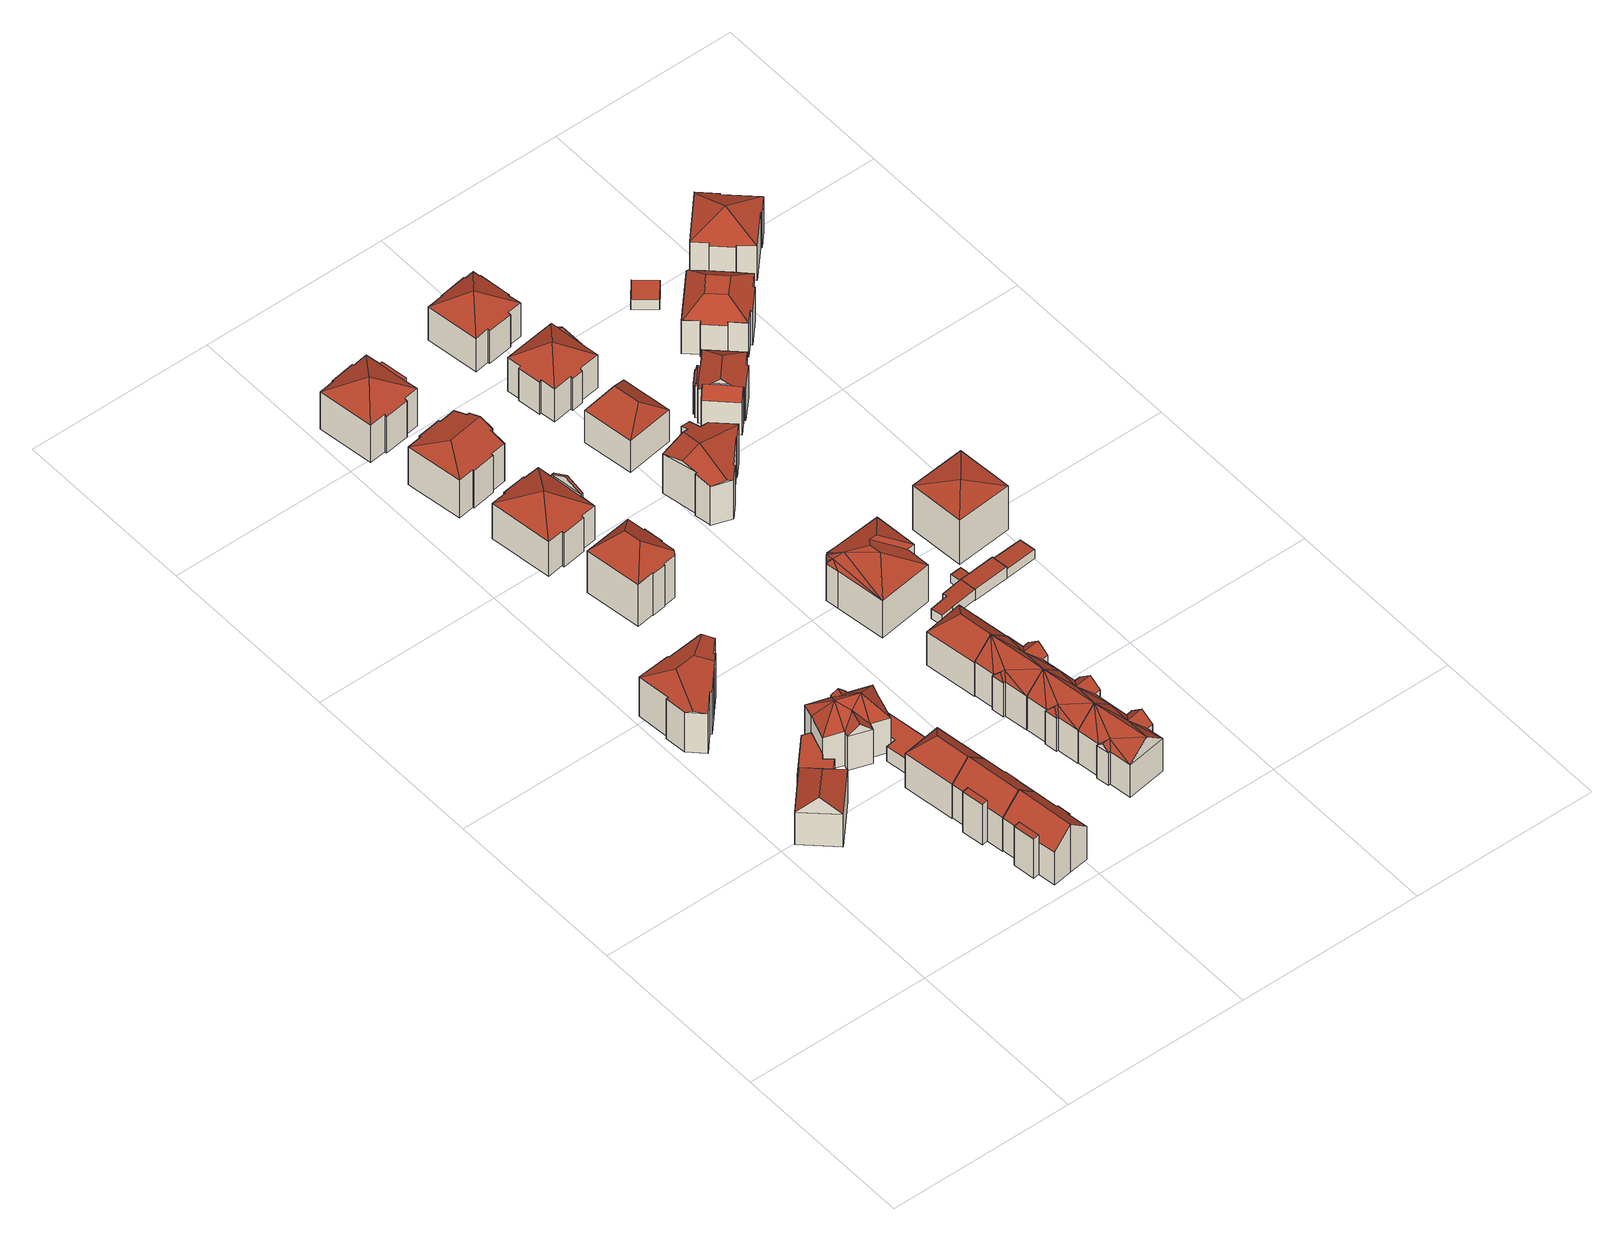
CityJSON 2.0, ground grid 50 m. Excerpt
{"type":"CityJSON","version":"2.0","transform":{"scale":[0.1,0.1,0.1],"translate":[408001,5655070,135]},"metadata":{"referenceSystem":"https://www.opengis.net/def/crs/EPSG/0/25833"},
"CityObjects":{
"building1":{"type":"Building","attributes":{"Dachtyp_tdc":"tdcHipAndGableRoof","Gemeindeschluessel":14612000,"Dachneigung":43.52,"QualitaetDacherkennung":71,"Geometrietyp2DReferenz":"3000","measuredHeight":15.45,"function":"31001_9998","roofType":"5000"},"geometry":[{"type":"Solid","lod":"2","boundaries":[[[[0,1,2,3]],[[1,4,5,2]],[[4,6,7,5]],[[6,0,3,7]],[[4,1,8]],[[0,6,9]],[[1,0,9,8]],[[6,4,8,9]],[[3,2,5,7]]]],"semantics":{"surfaces":[{"type":"WallSurface"},{"type":"RoofSurface"},{"type":"GroundSurface"}],"values":[[0,0,0,0,1,0,1,1,2]]}}]},
"building2":{"type":"Building","attributes":{"Dachtyp_tdc":"tdcPolyFlatRoof","Gemeindeschluessel":14612000,"Dachneigung":0,"QualitaetDacherkennung":68,"Geometrietyp2DReferenz":"3000","measuredHeight":4.93,"function":"31001_9998","roofType":"1000"},"geometry":[{"type":"Solid","lod":"2","boundaries":[[[[10,11,12,13]],[[11,14,15,12]],[[14,16,17,15]],[[16,18,19,17]],[[18,20,21,19]],[[20,22,23,21]],[[22,10,13,23]],[[22,20,18,16,14,11,10]],[[13,12,15,17,19,21,23]]]],"semantics":{"surfaces":[{"type":"WallSurface"},{"type":"RoofSurface"},{"type":"GroundSurface"}],"values":[[0,0,0,0,0,0,0,1,2]]}}]},
"building3":{"type":"Building","attributes":{"Dachtyp_tdc":"tdcFreeFormRoof","Gemeindeschluessel":14612000,"Dachneigung":10.27,"QualitaetDacherkennung":36,"Geometrietyp2DReferenz":"3000","measuredHeight":15.1,"function":"31001_9998","roofType":"5000"},"geometry":[{"type":"Solid","lod":"2","boundaries":[[[[24,25,26,27]],[[25,28,29,26]],[[28,30,31,29]],[[30,32,33,31]],[[32,34,35,33]],[[34,36,37,35]],[[36,38,39,37]],[[38,40,41,39]],[[40,42,43,41]],[[42,44,45,43]],[[44,46,47,45]],[[46,48,49,47]],[[48,50,51,49]],[[50,52,53,51]],[[52,24,27,53]],[[34,32,54,55,56,36]],[[52,50,48,57,58,59]],[[55,54,30,28,25,24,59,58]],[[38,56,55,58,57,46,44,42,40]],[[24,52,59]],[[48,46,57]],[[32,30,54]],[[38,36,56]],[[27,26,29,31,33,35,37,39,41,43,45,47,49,51,53]]]],"semantics":{"surfaces":[{"type":"WallSurface"},{"type":"RoofSurface"},{"type":"GroundSurface"}],"values":[[0,0,0,0,0,0,0,0,0,0,0,0,0,0,0,1,1,1,1,0,0,0,0,2]]}}]},
"building4":{"type":"Building","attributes":{"Gemeindeschluessel":14612000,"Geometrietyp2DReferenz":"3000","function":"31001_9998","roofType":"9999"},"children":["building4-1","building4-2"]},
"building4-1":{"type":"BuildingPart","attributes":{"Dachtyp_tdc":"tdcGableRoof","Dachneigung":42.05,"QualitaetDacherkennung":75,"Geometrietyp2DReferenz":"3000","measuredHeight":15.42,"roofType":"3100"},"parents":["building4"],"geometry":[{"type":"MultiSurface","lod":"2","boundaries":[[[60,61,62,63]],[[61,64,65,62]],[[64,66,67,65]],[[66,68,69,67]],[[68,70,71,69]],[[70,72,73,71]],[[72,74,75,73]],[[74,76,77,75]],[[76,78,79,77]],[[78,80,81,79]],[[80,82,83,81]],[[78,76,74,72,70,68,66,64]],[[64,61,60,82,80,78]],[[63,62,65,67,69,71,73,75,77,79,81,83]]],"semantics":{"surfaces":[{"type":"WallSurface"},{"type":"RoofSurface"},{"type":"GroundSurface"}],"values":[0,0,0,0,0,0,0,0,0,0,0,1,1,2]}}]},
"building4-2":{"type":"BuildingPart","attributes":{"Dachtyp_tdc":"tdcPolyFlatRoof","Dachneigung":7.06,"QualitaetDacherkennung":76,"Geometrietyp2DReferenz":"3000","measuredHeight":12.7,"roofType":"2100"},"parents":["building4"],"geometry":[{"type":"MultiSurface","lod":"2","boundaries":[[[84,85,60,63,86]],[[87,88,89,83,82]],[[88,84,86,89]],[[88,87,85,84]],[[86,63,83,89]]],"semantics":{"surfaces":[{"type":"WallSurface"},{"type":"RoofSurface"},{"type":"GroundSurface"}],"values":[0,0,0,1,2]}}]},
"building5":{"type":"Building","attributes":{"Gemeindeschluessel":14612000,"Geometrietyp2DReferenz":"3000","function":"31001_9998","roofType":"9999"},"children":["building5-1","building5-2"]},
"building5-1":{"type":"BuildingPart","attributes":{"Dachtyp_tdc":"tdcPolyFlatRoof","Dachneigung":6.41,"QualitaetDacherkennung":77,"Geometrietyp2DReferenz":"3000","measuredHeight":13,"roofType":"2100"},"parents":["building5"],"geometry":[{"type":"MultiSurface","lod":"2","boundaries":[[[90,91,92,93,94]],[[91,95,96,92]],[[95,97,98,96]],[[97,99,98]],[[97,95,91,90]],[[93,92,96,98]]],"semantics":{"surfaces":[{"type":"WallSurface"},{"type":"RoofSurface"},{"type":"GroundSurface"}],"values":[0,0,0,0,1,2]}}]},
"building5-2":{"type":"BuildingPart","attributes":{"Dachtyp_tdc":"tdcGableRoof","Dachneigung":42.63,"QualitaetDacherkennung":76,"Geometrietyp2DReferenz":"3000","measuredHeight":15.68,"roofType":"3100"},"parents":["building5"],"geometry":[{"type":"MultiSurface","lod":"2","boundaries":[[[99,100,101,98]],[[100,102,103,101]],[[102,104,105,103]],[[104,106,107,105]],[[106,108,109,107]],[[108,110,111,109]],[[110,112,113,111]],[[112,114,115,113]],[[114,116,117,115]],[[116,61,118,117]],[[61,94,93,118]],[[116,114,112,110,108,106,104,102]],[[102,100,99,94,61,116]],[[98,101,103,105,107,109,111,113,115,117,118,93]]],"semantics":{"surfaces":[{"type":"WallSurface"},{"type":"RoofSurface"},{"type":"GroundSurface"}],"values":[0,0,0,0,0,0,0,0,0,0,0,1,1,2]}}]},
"building6":{"type":"Building","attributes":{"Dachtyp_tdc":"tdcFreeFormRoof","Gemeindeschluessel":14612000,"Dachneigung":44.49,"QualitaetDacherkennung":48,"Geometrietyp2DReferenz":"3000","measuredHeight":15.72,"function":"31001_9998","roofType":"5000"},"geometry":[{"type":"Solid","lod":"2","boundaries":[[[[119,120,121,122]],[[120,123,124,121]],[[123,125,126,124]],[[125,127,128,126]],[[127,129,130,128]],[[129,131,132,130]],[[131,133,134,132]],[[133,135,136,134]],[[135,137,138,136]],[[137,139,140,138]],[[135,133,141,142]],[[141,131,129,142]],[[143,129,127]],[[143,142,129]],[[144,142,143]],[[144,135,142]],[[135,144,137]],[[127,125,123,143]],[[120,143,123]],[[145,143,120]],[[146,143,145]],[[146,144,143]],[[144,146,147]],[[148,145,120,119]],[[145,148,149,146]],[[139,144,147]],[[144,139,137]],[[131,141,133]],[[149,148,119]],[[140,150,151,152,122,121,124,126,128,130,132,134,136,138]],[[139,147,150,140]],[[147,146,151,150]],[[146,149,152,151]],[[149,119,122,152]]]],"semantics":{"surfaces":[{"type":"WallSurface"},{"type":"RoofSurface"},{"type":"GroundSurface"}],"values":[[0,0,0,0,0,0,0,0,0,0,1,1,1,1,1,1,1,1,1,1,1,1,1,1,1,1,1,0,0,2,0,0,0,0]]}}]},
"building7":{"type":"Building","attributes":{"Dachtyp_tdc":"tdcHipAndGableRoof","Gemeindeschluessel":14612000,"Dachneigung":43.5,"QualitaetDacherkennung":84,"Geometrietyp2DReferenz":"3000","measuredHeight":15.87,"function":"31001_9998","roofType":"5000"},"geometry":[{"type":"Solid","lod":"2","boundaries":[[[[100,153,154,155]],[[153,156,157,154]],[[156,104,158,157]],[[104,100,155,158]],[[156,153,159]],[[100,104,160]],[[153,100,160,159]],[[104,156,159,160]],[[155,154,157,158]]]],"semantics":{"surfaces":[{"type":"WallSurface"},{"type":"RoofSurface"},{"type":"GroundSurface"}],"values":[[0,0,0,0,1,0,1,1,2]]}}]},
"building8":{"type":"Building","attributes":{"Dachtyp_tdc":"tdcPolyFlatRoof","Gemeindeschluessel":14612000,"Dachneigung":0,"QualitaetDacherkennung":78,"Geometrietyp2DReferenz":"3000","measuredHeight":4.64,"function":"31001_9998","roofType":"1000"},"geometry":[{"type":"Solid","lod":"2","boundaries":[[[[161,162,163,164]],[[162,165,166,163]],[[165,167,168,166]],[[167,169,170,168]],[[169,171,172,170]],[[171,173,174,172]],[[173,161,164,174]],[[173,171,169,167,165,162,161]],[[164,163,166,168,170,172,174]]]],"semantics":{"surfaces":[{"type":"WallSurface"},{"type":"RoofSurface"},{"type":"GroundSurface"}],"values":[[0,0,0,0,0,0,0,1,2]]}}]},
"building9":{"type":"Building","attributes":{"Dachtyp_tdc":"tdcFreeFormRoof","Gemeindeschluessel":14612000,"Dachneigung":37.54,"QualitaetDacherkennung":74,"Geometrietyp2DReferenz":"3000","measuredHeight":18.54,"function":"31001_9998","roofType":"5000"},"geometry":[{"type":"Solid","lod":"2","boundaries":[[[[175,176,177,178]],[[176,179,180,177]],[[179,181,182,180]],[[181,183,184,182]],[[183,185,186,184]],[[185,187,188,186]],[[187,189,190,188]],[[189,191,192,190]],[[191,193,194,192]],[[193,195,196,194]],[[195,197,198,196]],[[197,199,200,198]],[[199,175,178,200]],[[201,202,176,175]],[[203,204,197,195,193,191,189,205]],[[204,203,201,175,199]],[[205,187,185,183,181,179,202,201,203]],[[179,176,202]],[[199,197,204]],[[189,187,205]],[[178,177,180,182,184,186,188,190,192,194,196,198,200]]]],"semantics":{"surfaces":[{"type":"WallSurface"},{"type":"RoofSurface"},{"type":"GroundSurface"}],"values":[[0,0,0,0,0,0,0,0,0,0,0,0,0,1,1,1,1,0,0,0,2]]}}]},
"building10":{"type":"Building","attributes":{"Gemeindeschluessel":14612000,"Geometrietyp2DReferenz":"3000","function":"31001_9998","roofType":"9999"},"children":["building10-1","building10-2"]},
"building10-1":{"type":"BuildingPart","attributes":{"Dachtyp_tdc":"tdcGableRoof","Dachneigung":22.07,"QualitaetDacherkennung":44,"Geometrietyp2DReferenz":"3000","measuredHeight":13.9,"roofType":"3100"},"parents":["building10"],"geometry":[{"type":"MultiSurface","lod":"2","boundaries":[[[206,207,208,209]],[[207,210,211,208]],[[210,212,213,214,211]],[[215,206,209,216,217]],[[206,215,218,219]],[[212,210,207,219,218]],[[206,219,207]],[[212,218,215]],[[209,208,211,214,216]]],"semantics":{"surfaces":[{"type":"WallSurface"},{"type":"RoofSurface"},{"type":"GroundSurface"}],"values":[0,0,0,0,1,1,0,0,2]}}]},
"building10-2":{"type":"BuildingPart","attributes":{"Dachtyp_tdc":"tdcTentRoof","Dachneigung":28.55,"QualitaetDacherkennung":48,"Geometrietyp2DReferenz":"3000","measuredHeight":15.58,"roofType":"3500"},"parents":["building10"],"geometry":[{"type":"MultiSurface","lod":"2","boundaries":[[[213,220,211,214]],[[220,221,222,211]],[[221,223,224,222]],[[223,225,226,224]],[[225,227,228,226]],[[227,229,230,228]],[[229,231,232,230]],[[231,233,234,232]],[[233,235,236,234]],[[235,237,238,236]],[[237,239,240,238]],[[239,241,242,240]],[[241,243,244,242]],[[243,217,216,244]],[[231,229,227,225,223,221,245]],[[233,231,245]],[[243,241,239,237,235,233,245]],[[221,220,213,217,243,245]],[[214,211,222,224,226,228,230,232,234,236,238,240,242,244,216]]],"semantics":{"surfaces":[{"type":"WallSurface"},{"type":"RoofSurface"},{"type":"GroundSurface"}],"values":[0,0,0,0,0,0,0,0,0,0,0,0,0,0,1,1,1,1,2]}}]},
"building11":{"type":"Building","attributes":{"Dachtyp_tdc":"tdcHipAndGableRoof","Gemeindeschluessel":14612000,"Dachneigung":18.45,"QualitaetDacherkennung":46,"Geometrietyp2DReferenz":"3000","measuredHeight":14.76,"function":"31001_9998","roofType":"5000"},"geometry":[{"type":"Solid","lod":"2","boundaries":[[[[246,247,248,249]],[[247,250,251,248]],[[250,252,253,251]],[[252,254,255,253]],[[254,256,257,255]],[[256,258,259,257]],[[258,260,261,259]],[[260,262,263,261]],[[262,264,265,263]],[[264,266,267,265]],[[266,268,269,267]],[[268,270,271,269]],[[270,272,273,271]],[[272,274,275,273]],[[274,276,277,275]],[[276,278,279,277]],[[278,246,249,279]],[[274,272,280]],[[272,270,268,266,264,262,260,258,256,280]],[[256,254,252,250,247,246,278,276,274,280]],[[249,248,251,253,255,257,259,261,263,265,267,269,271,273,275,277,279]]]],"semantics":{"surfaces":[{"type":"WallSurface"},{"type":"RoofSurface"},{"type":"GroundSurface"}],"values":[[0,0,0,0,0,0,0,0,0,0,0,0,0,0,0,0,0,1,1,1,2]]}}]},
"building12":{"type":"Building","attributes":{"Gemeindeschluessel":14612000,"Geometrietyp2DReferenz":"3000","function":"31001_9998","roofType":"9999"},"children":["building12-1","building12-2"]},
"building12-1":{"type":"BuildingPart","attributes":{"Dachtyp_tdc":"tdcPolyFlatRoof","Dachneigung":0,"QualitaetDacherkennung":81,"Geometrietyp2DReferenz":"3000","measuredHeight":12.08,"roofType":"1000"},"parents":["building12"],"geometry":[{"type":"MultiSurface","lod":"2","boundaries":[[[281,282,283,284]],[[285,286,287,288]],[[284,283,286,285]],[[283,282,287,286]],[[282,281,288,287]]],"semantics":{"surfaces":[{"type":"RoofSurface"},{"type":"GroundSurface"},{"type":"WallSurface"}],"values":[0,1,2,2,2]}}]},
"building12-2":{"type":"BuildingPart","attributes":{"Dachtyp_tdc":"tdcTentRoof","Dachneigung":28.91,"QualitaetDacherkennung":78,"Geometrietyp2DReferenz":"3000","measuredHeight":16.2,"roofType":"3500"},"parents":["building12"],"geometry":[{"type":"MultiSurface","lod":"2","boundaries":[[[289,290,291,292]],[[290,293,294,291]],[[293,284,285,294]],[[281,295,296,288]],[[295,297,298,296]],[[297,299,300,298]],[[299,301,302,300]],[[301,303,304,302]],[[303,305,306,304]],[[305,307,308,306]],[[307,309,310,308]],[[309,311,312,310]],[[311,289,292,312]],[[295,281,284,293,313]],[[305,303,301,299,297,295,313]],[[307,305,313]],[[293,290,289,311,309,307,313]],[[292,291,294,285,288,296,298,300,302,304,306,308,310,312]]],"semantics":{"surfaces":[{"type":"WallSurface"},{"type":"RoofSurface"},{"type":"GroundSurface"}],"values":[0,0,0,0,0,0,0,0,0,0,0,0,0,1,1,1,1,2]}}]},
"building13":{"type":"Building","attributes":{"Dachtyp_tdc":"tdcFreeFormRoof","Gemeindeschluessel":14612000,"Dachneigung":40.83,"QualitaetDacherkennung":43,"Geometrietyp2DReferenz":"3000","measuredHeight":15.17,"function":"31001_9998","roofType":"5000"},"geometry":[{"type":"Solid","lod":"2","boundaries":[[[[314,315,316]],[[317,314,316,318]],[[319,320,317]],[[320,319,321]],[[317,322,319]],[[317,323,322]],[[323,317,318]],[[322,323,324]],[[325,326,327]],[[326,319,322]],[[319,326,325]],[[326,324,328]],[[324,326,322]],[[329,326,328,330]],[[329,330,331]],[[326,329,331,327]],[[319,325,321]],[[332,333,334,335,336,337,338,339,340,341,342,343]],[[314,317,320,315]],[[321,325,333,332]],[[325,327,334,333]],[[327,331,335,334]],[[331,330,336,335]],[[330,328,337,336]],[[328,324,338,337]],[[324,323,339,338]],[[323,318,340,339]],[[318,316,341,340]],[[316,315,342,341]],[[315,320,343,342]],[[320,321,332,343]]]],"semantics":{"surfaces":[{"type":"WallSurface"},{"type":"RoofSurface"},{"type":"GroundSurface"}],"values":[[0,1,1,1,1,1,1,0,1,1,1,1,1,1,0,1,0,2,1,0,0,0,0,0,0,0,0,0,0,0,0]]}}]},
"building14":{"type":"Building","attributes":{"Dachtyp_tdc":"tdcFreeFormRoof","Gemeindeschluessel":14612000,"Dachneigung":40.88,"QualitaetDacherkennung":44,"Geometrietyp2DReferenz":"3000","measuredHeight":15.3,"function":"31001_9998","roofType":"5000"},"geometry":[{"type":"Solid","lod":"2","boundaries":[[[[344,345,346,347]],[[345,348,349,346]],[[348,350,351,349]],[[350,352,353,351]],[[352,354,355,353]],[[354,325,356,355]],[[325,321,357,356]],[[321,358,359,357]],[[358,360,361,359]],[[360,362,363,361]],[[362,364,365,363]],[[364,344,347,365]],[[366,367,364,362]],[[366,362,360]],[[367,366,360,358]],[[368,364,367]],[[364,368,344]],[[367,319,368]],[[367,321,319]],[[321,367,358]],[[319,321,325]],[[345,369,348]],[[369,368,319]],[[368,369,345]],[[369,325,354]],[[325,369,319]],[[370,369,354,352]],[[370,352,350]],[[369,370,350,348]],[[368,345,344]],[[347,346,349,351,353,355,356,357,359,361,363,365]]]],"semantics":{"surfaces":[{"type":"WallSurface"},{"type":"RoofSurface"},{"type":"GroundSurface"}],"values":[[0,0,0,0,0,0,0,0,0,0,0,0,1,1,1,1,1,1,1,1,0,1,1,1,1,1,1,0,1,0,2]]}}]},
"building15":{"type":"Building","attributes":{"Dachtyp_tdc":"tdcFreeFormRoof","Gemeindeschluessel":14612000,"Dachneigung":41.27,"QualitaetDacherkennung":49,"Geometrietyp2DReferenz":"3000","measuredHeight":15.55,"function":"31001_9998","roofType":"5000"},"geometry":[{"type":"Solid","lod":"2","boundaries":[[[[371,372,373,374]],[[372,375,376,373]],[[375,377,378,376]],[[377,379,380,378]],[[379,381,382,380]],[[381,345,383,382]],[[345,344,384,383]],[[344,385,386,384]],[[385,387,388,386]],[[387,389,390,388]],[[389,391,392,390]],[[391,371,374,392]],[[393,394,391,389]],[[393,389,387]],[[394,393,387,385]],[[395,391,394]],[[391,395,371]],[[394,368,395]],[[394,344,368]],[[344,394,385]],[[368,344,345]],[[372,396,375]],[[396,395,368]],[[395,396,372]],[[396,345,381]],[[345,396,368]],[[397,396,381,379]],[[397,379,377]],[[396,397,377,375]],[[395,372,371]],[[374,373,376,378,380,382,383,384,386,388,390,392]]]],"semantics":{"surfaces":[{"type":"WallSurface"},{"type":"RoofSurface"},{"type":"GroundSurface"}],"values":[[0,0,0,0,0,0,0,0,0,0,0,0,1,1,1,1,1,1,1,1,0,1,1,1,1,1,1,0,1,0,2]]}}]},
"building16":{"type":"Building","attributes":{"Dachtyp_tdc":"tdcHipAndGableRoof","Gemeindeschluessel":14612000,"Dachneigung":42.43,"QualitaetDacherkennung":81,"Geometrietyp2DReferenz":"3000","measuredHeight":15.73,"function":"31001_9998","roofType":"5000"},"geometry":[{"type":"Solid","lod":"2","boundaries":[[[[398,399,400,401]],[[399,402,403,400]],[[402,404,405,403]],[[404,398,401,405]],[[402,399,406]],[[398,404,407]],[[399,398,407,406]],[[404,402,406,407]],[[401,400,403,405]]]],"semantics":{"surfaces":[{"type":"WallSurface"},{"type":"RoofSurface"},{"type":"GroundSurface"}],"values":[[0,0,0,0,1,0,1,1,2]]}}]},
"building17":{"type":"Building","attributes":{"Dachtyp_tdc":"tdcFreeFormRoof","Gemeindeschluessel":14612000,"Dachneigung":27.6,"QualitaetDacherkennung":82,"Geometrietyp2DReferenz":"3000","measuredHeight":15.91,"function":"31001_9998","roofType":"5000"},"geometry":[{"type":"Solid","lod":"2","boundaries":[[[[408,409,410,411]],[[409,412,413,410]],[[412,414,415,413]],[[414,416,417,415]],[[416,418,419,417]],[[418,420,421,419]],[[420,422,423,421]],[[422,424,425,423]],[[424,426,427,425]],[[426,428,429,427]],[[428,430,431,429]],[[430,432,433,431]],[[432,408,411,433]],[[434,435,436]],[[434,428,435]],[[437,428,434]],[[437,430,428]],[[430,437,432]],[[435,428,426]],[[438,436,435,426,424]],[[439,438,424,422]],[[439,422,420]],[[418,416,440,441,434,436,438,439,420]],[[440,416,414]],[[441,440,414,412]],[[412,434,441]],[[412,437,434]],[[409,437,412]],[[437,409,408]],[[437,408,432]],[[411,410,413,415,417,419,421,423,425,427,429,431,433]]]],"semantics":{"surfaces":[{"type":"WallSurface"},{"type":"RoofSurface"},{"type":"GroundSurface"}],"values":[[0,0,0,0,0,0,0,0,0,0,0,0,0,1,1,1,1,1,1,1,1,1,1,1,1,1,1,1,1,1,2]]}}]},
"building18":{"type":"Building","attributes":{"Dachtyp_tdc":"tdcPolyFlatRoof","Gemeindeschluessel":14612000,"Dachneigung":4.7,"QualitaetDacherkennung":79,"Geometrietyp2DReferenz":"3000","measuredHeight":3.28,"function":"31001_9998","roofType":"2100"},"geometry":[{"type":"Solid","lod":"2","boundaries":[[[[442,443,444,445]],[[443,446,447,444]],[[446,448,449,447]],[[448,450,451,449]],[[450,452,453,451]],[[452,454,455,453]],[[454,442,445,455]],[[454,452,450,448,446,443,442]],[[445,444,447,449,451,453,455]]]],"semantics":{"surfaces":[{"type":"WallSurface"},{"type":"RoofSurface"},{"type":"GroundSurface"}],"values":[[0,0,0,0,0,0,0,1,2]]}}]},
"building19":{"type":"Building","attributes":{"Dachtyp_tdc":"tdcFreeFormRoof","Gemeindeschluessel":14612000,"Dachneigung":21.19,"QualitaetDacherkennung":28,"Geometrietyp2DReferenz":"3000","measuredHeight":15.66,"function":"31001_9998","roofType":"5000"},"geometry":[{"type":"Solid","lod":"2","boundaries":[[[[456,457,458,459]],[[457,460,461,458]],[[460,462,463,461]],[[462,464,465,463]],[[464,466,467,465]],[[466,468,469,467]],[[468,470,471,469]],[[470,472,473,471]],[[472,474,475,473]],[[474,476,477,475]],[[476,478,479,477]],[[478,480,481,479]],[[480,482,483,481]],[[476,474,484,485,486,480,478]],[[486,485,487,482]],[[488,462,460,457,456,489,490,487,485]],[[468,466,464,488,485,484,472,470]],[[482,480,486]],[[490,482,487]],[[474,472,484]],[[464,462,488]],[[483,491,492,459,458,461,463,465,467,469,471,473,475,477,479,481]],[[482,490,491,483]],[[490,489,492,491]],[[489,456,459,492]]]],"semantics":{"surfaces":[{"type":"WallSurface"},{"type":"RoofSurface"},{"type":"GroundSurface"}],"values":[[0,0,0,0,0,0,0,0,0,0,0,0,0,1,1,1,1,0,0,0,0,2,0,0,0]]}}]},
"building20":{"type":"Building","attributes":{"Dachtyp_tdc":"tdcHipRoof","Gemeindeschluessel":14612000,"Dachneigung":37.71,"QualitaetDacherkennung":83,"Geometrietyp2DReferenz":"3000","measuredHeight":15.2,"function":"31001_9998","roofType":"3200"},"geometry":[{"type":"Solid","lod":"2","boundaries":[[[[493,494,495,496]],[[494,497,498,495]],[[497,499,500,498]],[[499,493,496,500]],[[497,494,501]],[[493,499,502]],[[494,493,502,501]],[[499,497,501,502]],[[496,495,498,500]]]],"semantics":{"surfaces":[{"type":"WallSurface"},{"type":"RoofSurface"},{"type":"GroundSurface"}],"values":[[0,0,0,0,1,1,1,1,2]]}}]},
"building21":{"type":"Building","attributes":{"Gemeindeschluessel":14612000,"Geometrietyp2DReferenz":"3000","function":"31001_9998","roofType":"9999"},"children":["building21-1","building21-2"]},
"building21-1":{"type":"BuildingPart","attributes":{"Dachtyp_tdc":"tdcGableRoof","Dachneigung":12.62,"QualitaetDacherkennung":25,"Geometrietyp2DReferenz":"3000","measuredHeight":10.81,"roofType":"3100"},"parents":["building21"],"geometry":[{"type":"MultiSurface","lod":"2","boundaries":[[[503,504,505,506]],[[504,507,508,505]],[[507,509,510,508]],[[507,504,511]],[[504,503,512,513,511]],[[509,507,511,513,514]],[[506,505,508,510]]],"semantics":{"surfaces":[{"type":"WallSurface"},{"type":"RoofSurface"},{"type":"GroundSurface"}],"values":[0,0,0,0,1,1,2]}}]},
"building21-2":{"type":"BuildingPart","attributes":{"Dachtyp_tdc":"tdcTentRoof","Dachneigung":31.52,"QualitaetDacherkennung":62,"Geometrietyp2DReferenz":"3000","measuredHeight":14.96,"roofType":"3500"},"parents":["building21"],"geometry":[{"type":"MultiSurface","lod":"2","boundaries":[[[515,516,517,518]],[[516,519,520,517]],[[519,521,522,520]],[[521,523,524,522]],[[523,525,526,524]],[[525,527,528,526]],[[527,529,530,528]],[[531,532,533]],[[534,535,514,512,531,533]],[[523,521,519,516,515,534,533]],[[532,536,529,527,525,523,533]],[[530,537,538,506,510,539,518,517,520,522,524,526,528]],[[529,536,537,530]],[[536,532,538,537]],[[532,531,503,506,538]],[[535,534,539,510,509]],[[534,515,518,539]]],"semantics":{"surfaces":[{"type":"WallSurface"},{"type":"RoofSurface"},{"type":"GroundSurface"}],"values":[0,0,0,0,0,0,0,1,1,1,1,2,0,0,0,0,0]}}]},
"building22":{"type":"Building","attributes":{"Dachtyp_tdc":"tdcPolyFlatRoof","Gemeindeschluessel":14612000,"Dachneigung":5.7,"QualitaetDacherkennung":53,"Geometrietyp2DReferenz":"3000","measuredHeight":2.77,"function":"31001_9998","roofType":"2100"},"geometry":[{"type":"Solid","lod":"2","boundaries":[[[[540,541,542,543]],[[541,544,545,542]],[[544,546,547,545]],[[546,540,543,547]],[[546,544,541,540]],[[543,542,545,547]]]],"semantics":{"surfaces":[{"type":"WallSurface"},{"type":"RoofSurface"},{"type":"GroundSurface"}],"values":[[0,0,0,0,1,2]]}}]},
"building23":{"type":"Building","attributes":{"Dachtyp_tdc":"tdcPolyFlatRoof","Gemeindeschluessel":14612000,"Dachneigung":4.03,"QualitaetDacherkennung":77,"Geometrietyp2DReferenz":"3000","measuredHeight":3.63,"function":"31001_9998","roofType":"2100"},"geometry":[{"type":"Solid","lod":"2","boundaries":[[[[442,454,548,549]],[[454,550,551,548]],[[550,552,553,551]],[[552,554,555,553]],[[554,442,549,555]],[[554,552,550,454,442]],[[549,548,551,553,555]]]],"semantics":{"surfaces":[{"type":"WallSurface"},{"type":"RoofSurface"},{"type":"GroundSurface"}],"values":[[0,0,0,0,0,1,2]]}}]},
"building24":{"type":"Building","attributes":{"Dachtyp_tdc":"tdcTentRoof","Gemeindeschluessel":14612000,"Dachneigung":31.9,"QualitaetDacherkennung":61,"Geometrietyp2DReferenz":"3000","measuredHeight":15.21,"function":"31001_9998","roofType":"3500"},"geometry":[{"type":"Solid","lod":"2","boundaries":[[[[556,557,558,559]],[[557,560,561,558]],[[560,562,563,561]],[[562,564,565,563]],[[564,566,567,565]],[[566,568,569,567]],[[568,570,571,569]],[[570,572,573,571]],[[572,574,575,573]],[[574,576,577,575]],[[576,578,579,577]],[[578,580,581,579]],[[580,582,583,581]],[[582,584,585,583]],[[584,586,587,585]],[[586,556,559,587]],[[570,568,566,564,562,560,588]],[[572,570,588]],[[582,580,578,576,574,572,588]],[[560,557,556,586,584,582,588]],[[559,558,561,563,565,567,569,571,573,575,577,579,581,583,585,587]]]],"semantics":{"surfaces":[{"type":"WallSurface"},{"type":"RoofSurface"},{"type":"GroundSurface"}],"values":[[0,0,0,0,0,0,0,0,0,0,0,0,0,0,0,0,1,1,1,1,2]]}}]},
"building25":{"type":"Building","attributes":{"Dachtyp_tdc":"tdcPolyFlatRoof","Gemeindeschluessel":14612000,"Dachneigung":3.43,"QualitaetDacherkennung":73,"Geometrietyp2DReferenz":"3000","measuredHeight":2.92,"function":"31001_9998","roofType":"2100"},"geometry":[{"type":"Solid","lod":"2","boundaries":[[[[589,590,591,592]],[[590,593,555,591]],[[593,594,553,555]],[[594,589,592,553]],[[594,593,590,589]],[[592,591,555,553]]]],"semantics":{"surfaces":[{"type":"WallSurface"},{"type":"RoofSurface"},{"type":"GroundSurface"}],"values":[[0,0,0,0,1,2]]}}]},
"building26":{"type":"Building","attributes":{"Dachtyp_tdc":"tdcTentRoof","Gemeindeschluessel":14612000,"Dachneigung":13.9,"QualitaetDacherkennung":74,"Geometrietyp2DReferenz":"3000","measuredHeight":15.93,"function":"31001_9998","roofType":"3500"},"geometry":[{"type":"Solid","lod":"2","boundaries":[[[[595,596,597,598]],[[596,599,600,597]],[[599,601,602,600]],[[601,595,598,602]],[[596,595,603]],[[599,596,603]],[[601,599,603]],[[595,601,603]],[[598,597,600,602]]]],"semantics":{"surfaces":[{"type":"WallSurface"},{"type":"RoofSurface"},{"type":"GroundSurface"}],"values":[[0,0,0,0,1,1,1,1,2]]}}]},
"building27":{"type":"Building","attributes":{"Gemeindeschluessel":14612000,"Geometrietyp2DReferenz":"3000","function":"31001_9998","roofType":"9999"},"children":["building27-1","building27-2","building27-3"]},
"building27-1":{"type":"BuildingPart","attributes":{"Dachtyp_tdc":"tdcFreeFormRoof","Dachneigung":51.03,"QualitaetDacherkennung":38,"Geometrietyp2DReferenz":"3000","measuredHeight":10.63,"roofType":"5000"},"parents":["building27"],"geometry":[{"type":"MultiSurface","lod":"2","boundaries":[[[604,605,606,607]],[[605,608,609,606]],[[608,610,611,609]],[[610,612,613,611]],[[612,614,615,613]],[[616,617,618,619]],[[617,604,607,618]],[[614,612,620]],[[612,610,608,605,604,617,621,620]],[[617,616,621]],[[616,614,620,621]],[[607,606,609,611,613,615,619,618]]],"semantics":{"surfaces":[{"type":"WallSurface"},{"type":"RoofSurface"},{"type":"GroundSurface"}],"values":[0,0,0,0,0,0,0,1,1,1,1,2]}}]},
"building27-2":{"type":"BuildingPart","attributes":{"Dachtyp_tdc":"tdcPolyFlatRoof","Dachneigung":37.57,"QualitaetDacherkennung":43,"Geometrietyp2DReferenz":"3000","measuredHeight":12.54,"roofType":"2100"},"parents":["building27"],"geometry":[{"type":"MultiSurface","lod":"2","boundaries":[[[622,623,624,625,626]],[[623,627,628,624]],[[627,629,630,631,628]],[[627,623,622,632,633,634,629]],[[631,635,625,624,628]]],"semantics":{"surfaces":[{"type":"WallSurface"},{"type":"RoofSurface"},{"type":"GroundSurface"}],"values":[0,0,0,1,2]}}]},
"building27-3":{"type":"BuildingPart","attributes":{"Dachtyp_tdc":"tdcFreeFormRoof","Dachneigung":36.97,"QualitaetDacherkennung":58,"Geometrietyp2DReferenz":"3000","measuredHeight":14.46,"roofType":"5000"},"parents":["building27"],"geometry":[{"type":"MultiSurface","lod":"2","boundaries":[[[636,637,638,615]],[[637,639,640,638]],[[639,641,642,640]],[[641,643,644,642]],[[643,645,646,644]],[[645,647,648,646]],[[647,626,625,648]],[[630,649,650,631]],[[649,651,616,619,650]],[[652,632,626,647,645,643,641,639,653]],[[639,637,653]],[[637,636,651,649,630,634,652,653]],[[619,615,638,640,642,644,646,648,625,635,631,650]]],"semantics":{"surfaces":[{"type":"WallSurface"},{"type":"RoofSurface"},{"type":"GroundSurface"}],"values":[0,0,0,0,0,0,0,0,0,1,1,1,2]}}]},
"building28":{"type":"Building","attributes":{"Dachtyp_tdc":"tdcPolyFlatRoof","Gemeindeschluessel":14612000,"Dachneigung":0,"QualitaetDacherkennung":0,"Geometrietyp2DReferenz":"3000","BezugspunktDach":"2000","measuredHeight":3,"function":"31001_9998"},"geometry":[{"type":"MultiSurface","lod":"2","boundaries":[[[654,655,656,657]],[[657,656,658,659]],[[656,655,660,658]],[[655,654,661,660]],[[654,657,659,661]],[[659,658,660,661]]],"semantics":{"surfaces":[{"type":"RoofSurface"},{"type":"WallSurface"},{"type":"GroundSurface"}],"values":[0,1,1,1,1,2]}}]},
"building29":{"type":"Building","attributes":{"Dachtyp_tdc":"tdcFreeFormRoof","Gemeindeschluessel":14612000,"Dachneigung":37.92,"QualitaetDacherkennung":57,"Geometrietyp2DReferenz":"3000","measuredHeight":14.84,"function":"31001_9998","roofType":"5000"},"geometry":[{"type":"Solid","lod":"2","boundaries":[[[[662,663,664,665]],[[663,666,667,664]],[[666,668,669,667]],[[668,670,671,669]],[[670,672,673,671]],[[672,674,675,673]],[[674,676,677,675]],[[676,678,679,677]],[[678,680,681,679]],[[680,682,683,681]],[[682,684,685,683]],[[684,686,687,685]],[[686,688,689,687]],[[688,690,691,689]],[[690,692,693,691]],[[692,662,665,693]],[[694,695,676,674,672,670,696,697]],[[694,698,699,688,686,684,682,680,678,695]],[[700,701,663,662,692,690,699,698]],[[697,696,668,666,701,700]],[[698,694,697,700]],[[670,668,696]],[[678,676,695]],[[690,688,699]],[[666,663,701]],[[665,664,667,669,671,673,675,677,679,681,683,685,687,689,691,693]]]],"semantics":{"surfaces":[{"type":"WallSurface"},{"type":"RoofSurface"},{"type":"GroundSurface"}],"values":[[0,0,0,0,0,0,0,0,0,0,0,0,0,0,0,0,1,1,1,1,1,0,0,0,0,2]]}}]},
"building30":{"type":"Building","attributes":{"Dachtyp_tdc":"tdcTentRoof","Gemeindeschluessel":14612000,"Dachneigung":27.19,"QualitaetDacherkennung":68,"Geometrietyp2DReferenz":"3000","measuredHeight":15.04,"function":"31001_9998","roofType":"3500"},"geometry":[{"type":"Solid","lod":"2","boundaries":[[[[702,703,704,705]],[[703,706,707,704]],[[706,708,709,707]],[[708,710,711,709]],[[710,712,713,711]],[[712,714,715,713]],[[714,716,717,715]],[[716,718,719,717]],[[718,720,721,719]],[[720,722,723,721]],[[722,724,725,723]],[[724,726,727,725]],[[726,728,729,727]],[[728,702,705,729]],[[708,706,703,702,728,730]],[[716,714,712,710,708,730]],[[726,724,722,720,718,716,730]],[[728,726,730]],[[705,704,707,709,711,713,715,717,719,721,723,725,727,729]]]],"semantics":{"surfaces":[{"type":"WallSurface"},{"type":"RoofSurface"},{"type":"GroundSurface"}],"values":[[0,0,0,0,0,0,0,0,0,0,0,0,0,0,1,1,1,1,2]]}}]}
},
"vertices":[
[12,468,150],[107,568,150],[107,568,47],[12,468,47],[186,494,151],[186,494,47],[91,394,151],[91,394,47],[113,495,201],[52,431,201],
[198,596,94],[218,578,94],[218,578,45],[198,596,45],[179,537,94],[179,537,45],[122,592,94],[122,592,45],[207,681,94],[207,681,45],[229,674,94],[229,674,45],[207,606,94],[207,606,45],
[0,995,165],[89,1003,165],[89,1003,39],[0,995,39],[89,998,167],[89,998,39],[185,1007,167],[185,1007,39],[205,978,165],[205,978,39],[165,936,178],[165,936,39],[169,933,177],[169,933,39],[136,898,181],[136,898,39],[123,884,179],[123,884,39],[90,850,173],[90,850,39],[86,853,174],[86,853,39],[46,810,166],[46,810,39],[8,846,166],[8,846,39],[3,903,166],[3,903,39],[8,903,168],[8,903,39],[188,1003,169],[121,949,190],[150,913,183],[21,834,171],[63,944,190],[0,990,167],
[364,113,150],[357,162,150],[357,162,46],[364,113,46],[410,169,200],[410,169,46],[462,177,152],[462,177,46],[470,114,152],[470,114,46],[477,115,146],[477,115,46],[482,80,146],[482,80,46],[475,79,152],[475,79,46],[483,22,152],[483,22,46],[431,15,200],[431,15,46],[379,8,150],[379,8,46],[372,54,150],[372,54,46],
[348,111,171],[364,113,173],[348,111,46],[372,54,173],[356,52,171],[356,52,46],
[351,208,173],[335,205,171],[335,205,43],[351,208,43],[351,208,150],[326,264,171],[326,264,43],[342,266,173],[342,266,43],[342,266,150],
[336,312,150],[336,312,43],[387,319,200],[387,319,43],[440,327,151],[440,327,43],[448,269,151],[448,269,43],[455,270,145],[455,270,43],[460,234,145],[460,234,43],[454,233,151],[454,233,43],[462,177,151],[462,177,43],[409,169,200],[409,169,43],[357,162,43],
[336,684,147],[335,679,147],[335,679,38],[336,684,38],[394,660,147],[394,660,38],[382,624,147],[382,624,38],[361,557,147],[361,557,38],[314,572,147],[314,572,38],[309,555,147],[309,555,38],[252,574,147],[252,574,38],[257,590,147],[257,590,38],[207,606,147],[207,606,38],[229,674,147],[229,674,38],[280,565,174],[294,609,174],[331,623,195],[270,642,195],[312,667,163],[301,689,147],[240,709,147],[319,689,163],[302,695,147],[240,709,38],[301,689,38],[302,695,38],
[316,451,150],[316,451,41],[336,312,41],[420,466,151],[420,466,41],[440,327,41],[374,411,200],[388,319,200],
[404,617,86],[421,498,86],[421,498,40],[404,617,40],[344,486,86],[344,486,40],[336,540,86],[336,540,40],[363,544,86],[363,544,40],[361,557,86],[361,557,40],[382,624,86],[382,624,40],
[158,1367,161],[288,1385,160],[288,1385,27],[158,1367,27],[294,1338,163],[294,1338,27],[299,1338,160],[299,1338,27],[306,1286,160],[306,1286,27],[302,1286,163],[302,1286,27],[307,1248,163],[307,1248,27],[298,1232,162],[298,1232,27],[263,1227,162],[263,1227,27],[263,1225,160],[263,1225,27],[226,1220,161],[226,1220,27],[226,1222,163],[226,1222,27],[179,1216,161],[179,1216,27],[230,1324,212],[288,1382,163],[237,1278,212],[181,1216,163],[302,1239,168],
[262,1611,143],[274,1523,143],[274,1523,24],[262,1611,24],[269,1522,143],[269,1522,24],[268,1522,143],[268,1522,135],[268,1522,24],[256,1610,143],[256,1610,24],[256,1610,137],[262,1570,163],[268,1571,163],
[269,1522,135],[274,1482,134],[274,1482,24],[233,1477,134],[233,1477,24],[234,1471,131],[234,1471,24],[170,1462,131],[170,1462,24],[169,1468,134],[169,1468,24],[125,1462,134],[125,1462,24],[102,1630,137],[102,1630,24],[145,1636,137],[145,1636,24],[144,1641,135],[144,1641,24],[208,1650,135],[208,1650,24],[208,1645,137],[208,1645,24],[250,1650,137],[250,1650,24],[188,1556,180],
[170,1899,139],[171,1893,141],[171,1893,21],[170,1899,21],[214,1899,141],[214,1899,21],[220,1860,156],[220,1860,21],[226,1861,156],[226,1861,21],[231,1829,168],[231,1829,21],[236,1792,156],[236,1792,21],[230,1791,156],[230,1791,21],[236,1750,142],[236,1750,21],[194,1744,142],[194,1744,21],[195,1739,140],[195,1739,21],[132,1729,140],[132,1729,21],[131,1733,142],[131,1733,21],[88,1727,142],[88,1727,21],[65,1878,141],[65,1878,21],[108,1885,141],[108,1885,21],[107,1890,139],[107,1890,21],[134,1814,168],
[191,2046,136],[199,2047,136],[189,2119,136],[181,2118,136],[181,2118,15],[189,2119,15],[199,2047,15],[191,2046,15],
[135,2157,132],[136,2152,135],[136,2152,15],[135,2157,15],[175,2158,136],[175,2158,15],[197,2007,136],[197,2007,15],[157,2001,135],[157,2001,15],[158,1995,132],[158,1995,15],[93,1986,131],[93,1986,15],[92,1992,135],[92,1992,15],[47,1986,134],[47,1986,15],[26,2136,134],[26,2136,15],[70,2143,134],[70,2143,15],[69,2148,131],[69,2148,15],[113,2072,177],
[666,189,159],[663,206,143],[669,171,143],[689,192,159],[674,172,143],[713,275,190],[669,207,143],[660,267,143],[736,121,190],[682,113,143],[789,129,143],[766,282,143],[748,201,170],[773,235,143],[782,175,143],[794,208,170],[799,177,143],[790,238,143],[660,267,38],[766,282,38],[773,235,38],[790,238,38],[799,177,38],[782,175,38],[789,129,38],[682,113,38],[674,172,38],[669,171,38],[663,206,38],[669,207,38],
[638,419,143],[744,434,143],[744,434,37],[638,419,37],[751,389,143],[751,389,37],[767,391,143],[767,391,37],[776,332,143],[776,332,37],[760,329,143],[760,329,37],[766,282,37],[660,267,37],[651,326,143],[651,326,37],[646,325,143],[646,325,37],[641,359,143],[641,359,37],[646,360,143],[646,360,37],[656,344,158],[666,346,158],[691,427,190],[726,355,169],[772,361,169],
[616,574,143],[721,589,143],[721,589,35],[616,574,35],[728,542,143],[728,542,35],[745,545,143],[745,545,35],[753,486,143],[753,486,35],[737,484,143],[737,484,35],[744,434,35],[638,419,35],[629,483,143],[629,483,35],[624,482,143],[624,482,35],[619,516,143],[619,516,35],[624,517,143],[624,517,35],[631,501,158],[643,502,158],[668,581,190],[703,509,169],[749,515,169],
[616,574,139],[595,715,139],[595,715,32],[616,574,32],[700,731,142],[700,731,32],[721,589,142],[721,589,32],[657,673,189],[670,582,189],
[557,1018,142],[560,1022,142],[560,1022,24],[557,1018,24],[570,1035,142],[570,1035,24],[573,1037,142],[573,1037,24],[575,1039,142],[575,1039,24],[608,1042,142],[608,1042,24],[730,1053,142],[730,1053,24],[741,936,142],[741,936,24],[720,934,142],[720,934,24],[725,869,142],[725,869,24],[577,847,142],[577,847,24],[558,979,142],[558,979,24],[553,1014,142],[553,1014,24],[594,1002,163],[642,935,183],[639,966,183],[569,1009,151],[656,988,173],[677,989,173],[578,1032,147],[581,1025,150],
[807,805,60],[735,795,60],[735,795,28],[807,805,28],[700,790,60],[700,790,28],[695,822,58],[695,822,28],[747,830,58],[747,830,28],[745,842,57],[745,842,28],[804,851,57],[804,851,28],
[591,1537,148],[596,1505,155],[596,1505,22],[591,1537,22],[622,1509,148],[622,1509,22],[671,1462,148],[671,1462,22],[642,1432,148],[642,1432,22],[640,1434,149],[640,1434,22],[582,1373,149],[582,1373,22],[585,1370,147],[585,1370,22],[554,1338,147],[554,1338,22],[501,1355,146],[501,1355,22],[502,1358,147],[502,1358,22],[495,1400,155],[495,1400,22],[500,1401,157],[500,1401,22],[483,1499,147],[483,1499,22],[539,1343,152],[548,1449,179],[493,1442,165],[551,1510,163],[670,1461,148],[563,1532,156],[566,1513,160],[566,1513,22],[563,1532,22],
[575,1747,122],[595,1612,122],[595,1612,21],[575,1747,21],[468,1593,123],[468,1593,21],[448,1729,123],[448,1729,21],[527,1637,173],[516,1708,173],
[558,1978,112],[565,1979,112],[565,1979,20],[558,1978,20],[578,1885,113],[578,1885,20],[571,1884,113],[571,1884,20],[569,1954,128],[561,1955,127],[561,1953,128],[562,1947,127],
[521,1832,125],[521,1825,121],[521,1825,20],[521,1832,20],[490,1821,122],[490,1821,20],[489,1827,125],[489,1827,20],[437,1819,125],[437,1819,20],[431,1860,126],[431,1860,20],[426,1859,122],[426,1859,20],[417,1920,123],[417,1920,20],[558,1978,127],[417,1959,127],[497,1901,170],[577,1839,125],[571,1884,126],[422,1920,126],[422,1920,20],[417,1959,20],[577,1839,20],
[804,851,51],[801,883,48],[801,883,23],[804,851,23],[832,885,48],[832,885,23],[834,853,51],[834,853,23],
[804,851,24],[807,805,24],[834,853,57],[834,853,24],[901,859,57],[901,859,24],[904,813,60],[904,813,24],
[547,2111,118],[542,2110,121],[542,2110,14],[547,2111,14],[548,2073,121],[548,2073,14],[509,2068,121],[509,2068,14],[510,2062,118],[510,2062,14],[443,2053,118],[443,2053,14],[442,2058,121],[442,2058,14],[403,2052,121],[403,2052,14],[383,2194,121],[383,2194,14],[430,2201,120],[430,2201,14],[429,2205,117],[429,2205,14],[503,2216,117],[503,2216,14],[504,2210,121],[504,2210,14],[528,2214,121],[528,2214,14],[531,2196,121],[531,2196,14],[535,2197,118],[535,2197,14],[465,2135,166],
[986,865,50],[990,820,53],[990,820,24],[986,865,24],[904,813,53],[901,859,50],
[840,1063,162],[990,1077,162],[990,1077,21],[840,1063,21],[1003,927,162],[1003,927,21],[853,914,162],[853,914,21],[922,995,181],
[695,1644,116],[692,1647,111],[692,1647,15],[695,1644,15],[722,1678,111],[722,1678,15],[725,1676,116],[725,1676,15],[731,1682,116],[731,1682,15],[737,1676,116],[737,1676,15],[694,1631,116],[688,1637,116],[688,1637,15],[694,1631,15],[731,1676,121],[694,1637,121],
[756,1550,139],[736,1529,118],[736,1529,15],[756,1550,15],[756,1550,121],[670,1592,118],[670,1592,15],[690,1613,140],[690,1613,128],[690,1613,15],[738,1566,140],[720,1585,140],[701,1602,140],[720,1585,15],
[737,1676,121],[768,1709,121],[768,1709,15],[841,1639,121],[841,1639,15],[815,1612,121],[815,1612,15],[819,1608,118],[819,1608,15],[770,1558,118],[770,1558,15],[767,1561,121],[767,1561,15],[683,1620,121],[683,1620,15],[694,1631,121],[720,1585,159],[770,1638,159],
[830,2030,41],[791,1984,41],[840,1943,41],[879,1989,41],[840,1943,11],[879,1989,11],[791,1984,11],[830,2030,11],
[819,1776,113],[823,1780,118],[823,1780,10],[819,1776,10],[792,1810,114],[792,1810,10],[895,1917,119],[895,1917,10],[926,1888,123],[926,1888,10],[929,1891,119],[929,1891,10],[974,1848,119],[974,1848,10],[970,1845,124],[970,1845,10],[1003,1813,123],[1003,1813,10],[978,1786,122],[978,1786,10],[981,1782,118],[981,1782,10],[931,1730,115],[931,1730,10],[927,1734,120],[927,1734,10],[901,1707,118],[901,1707,10],[867,1739,119],[867,1739,10],[863,1734,113],[863,1734,10],[937,1813,159],[1003,1813,124],[898,1914,123],[897,1852,159],[899,1774,157],[900,1707,119],[859,1812,157],[795,1807,118],
[1063,2094,117],[1105,2054,116],[1105,2054,6],[1063,2094,6],[1101,2050,119],[1101,2050,6],[1169,1986,119],[1169,1986,6],[1171,1984,117],[1171,1984,6],[1138,1949,116],[1138,1949,6],[1136,1951,118],[1136,1951,6],[1066,1878,116],[1066,1878,6],[1032,1910,115],[1032,1910,6],[1029,1907,113],[1029,1907,6],[986,1948,113],[986,1948,6],[990,1953,116],[990,1953,6],[958,1983,116],[958,1983,6],[1060,2090,119],[1060,2090,6],[1066,1988,156]
]}
